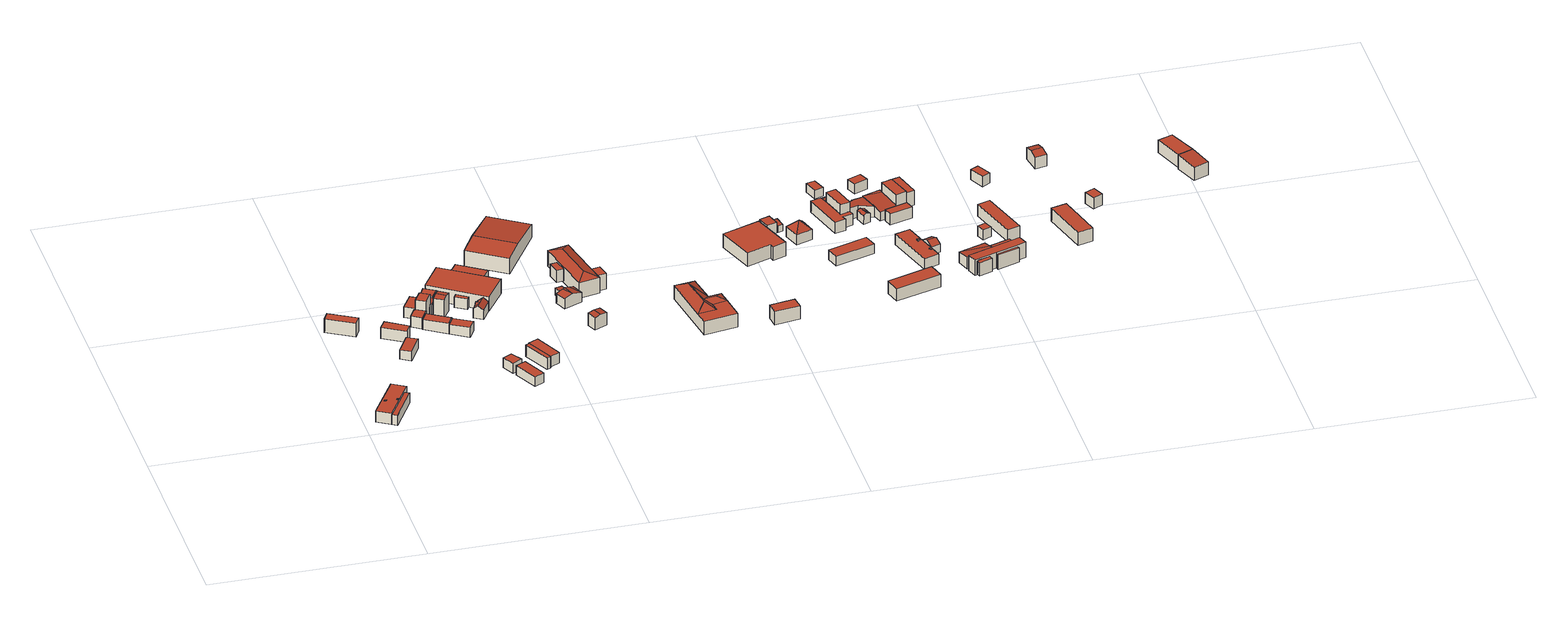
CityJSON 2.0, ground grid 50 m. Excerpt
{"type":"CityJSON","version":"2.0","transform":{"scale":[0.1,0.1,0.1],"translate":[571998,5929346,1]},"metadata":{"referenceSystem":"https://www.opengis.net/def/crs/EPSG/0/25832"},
"CityObjects":{
"building1":{"type":"Building","attributes":{"Grundfläche 2D":"42.370699","Grundhöhe NN":"2.776"},"children":["building1-1","building1-2"],"geometry":[{"type":"Solid","lod":"3","boundaries":[[[[0,1,2,3]],[[0,3,4,5]],[[1,0,5,6]],[[2,1,6,7]],[[3,2,7,4]],[[6,5,4,7]]]],"semantics":{"surfaces":[{"type":"RoofSurface"},{"type":"WallSurface"},{"type":"GroundSurface"}],"values":[[0,1,1,1,1,2]]}}]},
"building1-1":{"type":"BuildingInstallation","parents":["building1"],"geometry":[{"type":"MultiSurface","lod":"3","boundaries":[[[8,9,10,11]],[[10,9,12,13]],[[13,14,11,10]],[[8,11,14,15]],[[15,12,9,8]]],"semantics":{"surfaces":[{"type":"RoofSurface"},{"type":"WallSurface"}],"values":[0,1,1,1,1]}}]},
"building1-2":{"type":"BuildingInstallation","parents":["building1"],"geometry":[{"type":"MultiSurface","lod":"3","boundaries":[[[16,17,18,19]],[[16,19,20,21]],[[17,16,21,22]],[[18,17,22,23]],[[19,18,23,20]]],"semantics":{"surfaces":[{"type":"RoofSurface"},{"type":"WallSurface"}],"values":[0,1,1,1,1]}}]},
"building2":{"type":"Building","attributes":{"Grundfläche 2D":"12.243350","Grundhöhe NN":"2.764"},"geometry":[{"type":"Solid","lod":"3","boundaries":[[[[24,25,26,27]],[[25,24,7,28]],[[26,25,28,29]],[[27,26,29,30]],[[24,27,30,7]],[[28,7,30,29]]]],"semantics":{"surfaces":[{"type":"RoofSurface"},{"type":"WallSurface"},{"type":"GroundSurface"}],"values":[[0,1,1,1,1,2]]}}]},
"building3":{"type":"Building","attributes":{"Grundfläche 2D":"17.390826","Grundhöhe NN":"3.156"},"geometry":[{"type":"Solid","lod":"3","boundaries":[[[[31,32,33,34]],[[35,36,34,33]],[[36,37,31,34]],[[37,38,32,31]],[[38,35,33,32]],[[38,37,36,35]]]],"semantics":{"surfaces":[{"type":"RoofSurface"},{"type":"WallSurface"},{"type":"GroundSurface"}],"values":[[0,1,1,1,1,2]]}}]},
"building4":{"type":"Building","attributes":{"Grundfläche 2D":"14.641700","Grundhöhe NN":"2.931"},"geometry":[{"type":"Solid","lod":"3","boundaries":[[[[39,40,41,42]],[[43,44,42,41]],[[44,45,39,42]],[[45,46,40,39]],[[46,43,41,40]],[[46,45,44,43]]]],"semantics":{"surfaces":[{"type":"RoofSurface"},{"type":"WallSurface"},{"type":"GroundSurface"}],"values":[[0,1,1,1,1,2]]}}]},
"building5":{"type":"Building","attributes":{"Grundfläche 2D":"14.449845","Grundhöhe NN":"3.068"},"geometry":[{"type":"Solid","lod":"3","boundaries":[[[[47,48,49,50]],[[51,52,50,49]],[[52,53,47,50]],[[53,54,48,47]],[[54,51,49,48]],[[54,53,52,51]]]],"semantics":{"surfaces":[{"type":"RoofSurface"},{"type":"WallSurface"},{"type":"GroundSurface"}],"values":[[0,1,1,1,1,2]]}}]},
"building6":{"type":"Building","attributes":{"Grundfläche 2D":"7.882554","Grundhöhe NN":"3.251"},"geometry":[{"type":"Solid","lod":"3","boundaries":[[[[55,56,57,58,59]],[[55,59,60,61]],[[56,55,61,62]],[[57,56,62,63]],[[59,58,57,63,64,60]],[[64,63,62,61,60]]]],"semantics":{"surfaces":[{"type":"RoofSurface"},{"type":"WallSurface"},{"type":"GroundSurface"}],"values":[[0,1,1,1,1,2]]}}]},
"building7":{"type":"Building","attributes":{"Grundfläche 2D":"11.281673","Grundhöhe NN":"3.428"},"geometry":[{"type":"Solid","lod":"3","boundaries":[[[[65,66,67,68]],[[66,65,69,70]],[[67,66,70,71]],[[68,67,71,72]],[[65,68,72,69]],[[70,69,72,71]]]],"semantics":{"surfaces":[{"type":"RoofSurface"},{"type":"WallSurface"},{"type":"GroundSurface"}],"values":[[0,1,1,1,1,2]]}}]},
"building8":{"type":"Building","attributes":{"Grundfläche 2D":"7.324605","Grundhöhe NN":"3.276"},"geometry":[{"type":"Solid","lod":"3","boundaries":[[[[73,74,75,76,77]],[[78,79,75,74]],[[79,80,76,75]],[[80,60,77,76]],[[77,60,81,78,74,73]],[[80,79,78,81,60]]]],"semantics":{"surfaces":[{"type":"RoofSurface"},{"type":"WallSurface"},{"type":"GroundSurface"}],"values":[[0,1,1,1,1,2]]}}]},
"building9":{"type":"Building","attributes":{"Grundfläche 2D":"14.858351","Grundhöhe NN":"2.990"},"geometry":[{"type":"Solid","lod":"3","boundaries":[[[[82,83,84,85,86]],[[87,88,85,84]],[[88,89,86,85]],[[89,90,82,86]],[[90,91,83,82]],[[91,87,84,83]],[[87,91,90,89,88]]]],"semantics":{"surfaces":[{"type":"RoofSurface"},{"type":"WallSurface"},{"type":"GroundSurface"}],"values":[[0,1,1,1,1,1,2]]}}]},
"building10":{"type":"Building","attributes":{"Grundfläche 2D":"7.915054","Grundhöhe NN":"3.253"},"geometry":[{"type":"Solid","lod":"3","boundaries":[[[[92,93,94,95,96,97,98,99,100]],[[79,78,95,94]],[[101,79,94,93]],[[78,81,96,95]],[[81,102,97,96]],[[102,103,98,97]],[[103,104,99,98]],[[104,105,100,99]],[[105,106,92,100]],[[106,101,93,92]],[[106,105,104,103,102,81,78,79,101]]]],"semantics":{"surfaces":[{"type":"RoofSurface"},{"type":"WallSurface"},{"type":"GroundSurface"}],"values":[[0,1,1,1,1,1,1,1,1,1,2]]}}]},
"building11":{"type":"Building","attributes":{"Grundfläche 2D":"7.125049","Grundhöhe NN":"3.288"},"geometry":[{"type":"Solid","lod":"3","boundaries":[[[[107,108,109,110,111]],[[112,113,108,107]],[[113,105,104,110,109,108]],[[104,114,111,110]],[[114,112,107,111]],[[104,105,113,112,114]]]],"semantics":{"surfaces":[{"type":"RoofSurface"},{"type":"WallSurface"},{"type":"GroundSurface"}],"values":[[0,1,1,1,1,2]]}}]},
"building12":{"type":"Building","attributes":{"Grundfläche 2D":"12.733472","Grundhöhe NN":"2.924"},"geometry":[{"type":"Solid","lod":"3","boundaries":[[[[115,116,117,118]],[[116,115,119,120]],[[117,116,120,121]],[[118,117,121,122]],[[115,118,122,119]],[[120,119,122,121]]]],"semantics":{"surfaces":[{"type":"RoofSurface"},{"type":"WallSurface"},{"type":"GroundSurface"}],"values":[[0,1,1,1,1,2]]}}]},
"building13":{"type":"Building","attributes":{"Grundfläche 2D":"7.878039","Grundhöhe NN":"3.118"},"geometry":[{"type":"Solid","lod":"3","boundaries":[[[[123,124,125,126]],[[127,123,126,128]],[[128,126,125,129,130]],[[127,128,130,131]],[[124,123,127,131,132]],[[125,124,132,129]],[[130,129,132,131]]]],"semantics":{"surfaces":[{"type":"RoofSurface"},{"type":"WallSurface"},{"type":"GroundSurface"}],"values":[[0,0,1,1,1,1,2]]}}]},
"building14":{"type":"Building","attributes":{"Grundfläche 2D":"8.026345","Grundhöhe NN":"2.703"},"geometry":[{"type":"Solid","lod":"3","boundaries":[[[[133,134,135,136]],[[137,138,136,135]],[[138,139,133,136]],[[139,140,134,133]],[[140,137,135,134]],[[140,139,138,137]]]],"semantics":{"surfaces":[{"type":"RoofSurface"},{"type":"WallSurface"},{"type":"GroundSurface"}],"values":[[0,1,1,1,1,2]]}}]},
"building15":{"type":"Building","attributes":{"Grundfläche 2D":"15.359564","Grundhöhe NN":"2.659"},"geometry":[{"type":"Solid","lod":"3","boundaries":[[[[141,142,143,144]],[[145,146,144,143]],[[146,147,141,144]],[[147,148,142,141]],[[148,145,143,142]],[[148,147,146,145]]]],"semantics":{"surfaces":[{"type":"RoofSurface"},{"type":"WallSurface"},{"type":"GroundSurface"}],"values":[[0,1,1,1,1,2]]}}]},
"building16":{"type":"Building","attributes":{"Grundfläche 2D":"3.060930","Grundhöhe NN":"2.913"},"geometry":[{"type":"Solid","lod":"3","boundaries":[[[[149,150,151,152]],[[153,154,152,151]],[[154,155,149,152]],[[155,156,150,149]],[[156,153,151,150]],[[156,155,154,153]]]],"semantics":{"surfaces":[{"type":"RoofSurface"},{"type":"WallSurface"},{"type":"GroundSurface"}],"values":[[0,1,1,1,1,2]]}}]},
"building17":{"type":"Building","attributes":{"Grundfläche 2D":"8.523815","Grundhöhe NN":"2.966"},"geometry":[{"type":"Solid","lod":"3","boundaries":[[[[157,158,159,160]],[[161,162,163]],[[157,160,164,162,161,165,166]],[[161,163,165]],[[164,160,159,167,168]],[[166,165,163,162,164,168,169]],[[158,157,166,169,170]],[[159,158,170,167]],[[169,168,167,170]]]],"semantics":{"surfaces":[{"type":"RoofSurface"},{"type":"WallSurface"},{"type":"GroundSurface"}],"values":[[0,0,0,0,1,1,1,1,2]]}}]},
"building18":{"type":"Building","attributes":{"Grundfläche 2D":"112.535384","Grundhöhe NN":"2.941"},"geometry":[{"type":"Solid","lod":"3","boundaries":[[[[171,172,173,174]],[[172,171,175,176]],[[173,172,176,177]],[[174,173,177,178]],[[171,174,178,175]],[[176,175,178,177]]]],"semantics":{"surfaces":[{"type":"RoofSurface"},{"type":"WallSurface"},{"type":"GroundSurface"}],"values":[[0,1,1,1,1,2]]}}]},
"building19":{"type":"Building","attributes":{"Grundfläche 2D":"6.959760","Grundhöhe NN":"2.411"},"geometry":[{"type":"Solid","lod":"3","boundaries":[[[[179,180,181,182]],[[183,184,182,181]],[[184,185,179,182]],[[185,186,180,179]],[[186,183,181,180]],[[186,185,184,183]]]],"semantics":{"surfaces":[{"type":"RoofSurface"},{"type":"WallSurface"},{"type":"GroundSurface"}],"values":[[0,1,1,1,1,2]]}}]},
"building20":{"type":"Building","attributes":{"Grundfläche 2D":"18.110684","Grundhöhe NN":"2.713"},"geometry":[{"type":"Solid","lod":"3","boundaries":[[[[181,187,188,189,182]],[[190,191,187,181]],[[191,192,188,187]],[[192,193,189,188]],[[193,194,190,181,182,189]],[[194,193,192,191,190]]]],"semantics":{"surfaces":[{"type":"RoofSurface"},{"type":"WallSurface"},{"type":"GroundSurface"}],"values":[[0,1,1,1,1,2]]}}]},
"building21":{"type":"Building","attributes":{"Grundfläche 2D":"19.561456","Grundhöhe NN":"3.002"},"geometry":[{"type":"Solid","lod":"3","boundaries":[[[[195,196,197,198]],[[199,200,198,197]],[[200,201,195,198]],[[201,202,196,195]],[[202,199,197,196]],[[202,201,200,199]]]],"semantics":{"surfaces":[{"type":"RoofSurface"},{"type":"WallSurface"},{"type":"GroundSurface"}],"values":[[0,1,1,1,1,2]]}}]},
"building22":{"type":"Building","attributes":{"Grundfläche 2D":"164.345167","Grundhöhe NN":"2.894"},"geometry":[{"type":"Solid","lod":"3","boundaries":[[[[203,204,205,206]],[[204,207,208,205]],[[207,204,203,209,210]],[[208,207,210,211]],[[206,205,208,211,212]],[[203,206,212,209]],[[210,209,212,211]]]],"semantics":{"surfaces":[{"type":"RoofSurface"},{"type":"WallSurface"},{"type":"GroundSurface"}],"values":[[0,0,1,1,1,1,2]]}}]},
"building23":{"type":"Building","attributes":{"Grundfläche 2D":"13.904096","Grundhöhe NN":"2.886"},"geometry":[{"type":"Solid","lod":"3","boundaries":[[[[213,214,215]],[[216,213,215,217]],[[216,217,218]],[[219,216,218,220]],[[220,218,217,215,214,221,222]],[[219,220,222,223]],[[213,216,219,223,224]],[[214,213,224,221]],[[222,221,224,223]]]],"semantics":{"surfaces":[{"type":"RoofSurface"},{"type":"WallSurface"},{"type":"GroundSurface"}],"values":[[0,0,0,0,1,1,1,1,2]]}}]},
"building24":{"type":"Building","attributes":{"Grundfläche 2D":"5.408926","Grundhöhe NN":"2.832"},"geometry":[{"type":"Solid","lod":"3","boundaries":[[[[225,226,227,228]],[[226,225,229,230]],[[227,226,230,231]],[[228,227,231,232]],[[225,228,232,229]],[[230,229,232,231]]]],"semantics":{"surfaces":[{"type":"RoofSurface"},{"type":"WallSurface"},{"type":"GroundSurface"}],"values":[[0,1,1,1,1,2]]}}]},
"building25":{"type":"Building","attributes":{"Grundfläche 2D":"8.149843","Grundhöhe NN":"2.673"},"geometry":[{"type":"Solid","lod":"3","boundaries":[[[[233,234,235,236]],[[237,233,236,238]],[[238,236,235,239,240]],[[237,238,240,241]],[[234,233,237,241,242]],[[235,234,242,239]],[[240,239,242,241]]]],"semantics":{"surfaces":[{"type":"RoofSurface"},{"type":"WallSurface"},{"type":"GroundSurface"}],"values":[[0,0,1,1,1,1,2]]}}]},
"building26":{"type":"Building","attributes":{"Grundfläche 2D":"4.984708","Grundhöhe NN":"2.892"},"geometry":[{"type":"Solid","lod":"3","boundaries":[[[[243,244,245,246]],[[247,248,246,245]],[[248,249,243,246]],[[249,250,244,243]],[[250,247,245,244]],[[250,249,248,247]]]],"semantics":{"surfaces":[{"type":"RoofSurface"},{"type":"WallSurface"},{"type":"GroundSurface"}],"values":[[0,1,1,1,1,2]]}}]},
"building27":{"type":"Building","attributes":{"Grundfläche 2D":"74.911604","Grundhöhe NN":"2.537"},"geometry":[{"type":"Solid","lod":"3","boundaries":[[[[251,252,253]],[[251,254,255,256,252]],[[257,256,255]],[[258,253,252,256,257]],[[251,253,259,260]],[[255,254,251,260,261]],[[257,255,261,262]],[[253,258,257,262,259]],[[261,260,259,262]]]],"semantics":{"surfaces":[{"type":"RoofSurface"},{"type":"WallSurface"},{"type":"GroundSurface"}],"values":[[0,0,0,0,1,1,1,1,2]]}}]},
"building28":{"type":"Building","attributes":{"Grundfläche 2D":"7.303911","Grundhöhe NN":"1.980"},"geometry":[{"type":"Solid","lod":"3","boundaries":[[[[263,264,265,266]],[[267,268,266,265]],[[268,269,263,266]],[[269,270,264,263]],[[270,267,265,264]],[[270,269,268,267]]]],"semantics":{"surfaces":[{"type":"RoofSurface"},{"type":"WallSurface"},{"type":"GroundSurface"}],"values":[[0,1,1,1,1,2]]}}]},
"building29":{"type":"Building","attributes":{"Grundfläche 2D":"107.651094","Grundhöhe NN":"1.996"},"geometry":[{"type":"Solid","lod":"3","boundaries":[[[[271,272,273,274,275,276]],[[277,278,274]],[[275,274,278,279]],[[280,279,278,277]],[[281,282,280]],[[282,279,280]],[[283,282,281]],[[282,283,271,284]],[[282,284,276,275,279]],[[284,271,276]],[[277,274,273,285,286]],[[280,277,286,287]],[[281,280,287,288]],[[283,281,288,289]],[[272,271,283,289,290]],[[273,272,290,285]],[[290,289,288,287,286,285]]]],"semantics":{"surfaces":[{"type":"RoofSurface"},{"type":"WallSurface"},{"type":"GroundSurface"}],"values":[[0,0,0,0,0,0,0,0,0,0,1,1,1,1,1,1,2]]}}]},
"building30":{"type":"Building","attributes":{"Grundfläche 2D":"18.018660","Grundhöhe NN":"1.559"},"geometry":[{"type":"Solid","lod":"3","boundaries":[[[[291,292,293,294]],[[295,296,294,293]],[[296,297,291,294]],[[297,298,292,291]],[[298,295,293,292]],[[298,297,296,295]]]],"semantics":{"surfaces":[{"type":"RoofSurface"},{"type":"WallSurface"},{"type":"GroundSurface"}],"values":[[0,1,1,1,1,2]]}}]},
"building31":{"type":"Building","attributes":{"Grundfläche 2D":"90.493242","Grundhöhe NN":"2.329"},"geometry":[{"type":"Solid","lod":"3","boundaries":[[[[299,300,301,302,303,304]],[[305,306,303,302]],[[306,307,304,303]],[[307,308,299,304]],[[308,309,300,299]],[[309,310,301,300]],[[310,305,302,301]],[[305,310,309,308,307,306]]]],"semantics":{"surfaces":[{"type":"RoofSurface"},{"type":"WallSurface"},{"type":"GroundSurface"}],"values":[[0,1,1,1,1,1,1,2]]}}]},
"building32":{"type":"Building","attributes":{"Grundfläche 2D":"7.198607","Grundhöhe NN":"2.495"},"geometry":[{"type":"Solid","lod":"3","boundaries":[[[[311,312,313,314]],[[315,316,314,313]],[[316,317,311,314]],[[317,318,312,311]],[[318,315,313,312]],[[318,317,316,315]]]],"semantics":{"surfaces":[{"type":"RoofSurface"},{"type":"WallSurface"},{"type":"GroundSurface"}],"values":[[0,1,1,1,1,2]]}}]},
"building33":{"type":"Building","attributes":{"Grundfläche 2D":"2.536590","Grundhöhe NN":"2.533"},"geometry":[{"type":"Solid","lod":"3","boundaries":[[[[319,320,321,322]],[[323,324,322,321]],[[324,325,319,322]],[[325,326,320,319]],[[326,323,321,320]],[[326,325,324,323]]]],"semantics":{"surfaces":[{"type":"RoofSurface"},{"type":"WallSurface"},{"type":"GroundSurface"}],"values":[[0,1,1,1,1,2]]}}]},
"building34":{"type":"Building","attributes":{"Grundfläche 2D":"16.911135","Grundhöhe NN":"2.404"},"geometry":[{"type":"Solid","lod":"3","boundaries":[[[[327,328,329]],[[327,330,328]],[[327,329,331]],[[327,331,330]],[[332,333,329,328]],[[333,334,331,329]],[[334,335,330,331]],[[335,332,328,330]],[[335,334,333,332]]]],"semantics":{"surfaces":[{"type":"RoofSurface"},{"type":"WallSurface"},{"type":"GroundSurface"}],"values":[[0,0,0,0,1,1,1,1,2]]}}]},
"building35":{"type":"Building","attributes":{"Grundfläche 2D":"30.545944","Grundhöhe NN":"2.299"},"geometry":[{"type":"Solid","lod":"3","boundaries":[[[[336,337,338,339]],[[340,341,339,338]],[[341,342,336,339]],[[342,343,337,336]],[[343,340,338,337]],[[343,342,341,340]]]],"semantics":{"surfaces":[{"type":"RoofSurface"},{"type":"WallSurface"},{"type":"GroundSurface"}],"values":[[0,1,1,1,1,2]]}}]},
"building36":{"type":"Building","attributes":{"Grundfläche 2D":"29.846525","Grundhöhe NN":"2.508"},"geometry":[{"type":"Solid","lod":"3","boundaries":[[[[344,345,346,347,348,349,350,351,352]],[[353,354,349,348]],[[354,355,350,349]],[[355,356,351,350]],[[356,357,352,351]],[[357,358,344,352]],[[358,359,345,344]],[[359,360,346,345]],[[360,361,347,346]],[[361,353,348,347]],[[361,360,359,358,357,356,355,354,353]]]],"semantics":{"surfaces":[{"type":"RoofSurface"},{"type":"WallSurface"},{"type":"GroundSurface"}],"values":[[0,1,1,1,1,1,1,1,1,1,2]]}}]},
"building37":{"type":"Building","attributes":{"Grundfläche 2D":"41.357630","Grundhöhe NN":"1.713"},"geometry":[{"type":"Solid","lod":"3","boundaries":[[[[362,363,364,365]],[[366,367,365,364]],[[367,368,362,365]],[[368,369,363,362]],[[369,366,364,363]],[[369,368,367,366]]]],"semantics":{"surfaces":[{"type":"RoofSurface"},{"type":"WallSurface"},{"type":"GroundSurface"}],"values":[[0,1,1,1,1,2]]}}]},
"building38":{"type":"Building","attributes":{"Grundfläche 2D":"6.097358","Grundhöhe NN":"2.625"},"geometry":[{"type":"Solid","lod":"3","boundaries":[[[[370,371,372]],[[371,373,372]],[[374,375,371,370]],[[376,377,370,372]],[[377,378,374,370]],[[378,379,375,374]],[[379,380,381,373,371,375]],[[381,376,372,373]],[[379,378,377,376,381,380]]]],"semantics":{"surfaces":[{"type":"RoofSurface"},{"type":"WallSurface"},{"type":"GroundSurface"}],"values":[[0,0,0,1,1,1,1,1,2]]}}]},
"building39":{"type":"Building","attributes":{"Grundfläche 2D":"14.334170","Grundhöhe NN":"2.525"},"geometry":[{"type":"Solid","lod":"3","boundaries":[[[[382,383,384,385,386,387]],[[355,383,382,387,388,389]],[[390,385,384,383,355,354]],[[386,385,390,353]],[[387,386,353,388]],[[353,390,354,355,389,388]]]],"semantics":{"surfaces":[{"type":"RoofSurface"},{"type":"WallSurface"},{"type":"GroundSurface"}],"values":[[0,1,1,1,1,2]]}}]},
"building40":{"type":"Building","attributes":{"Grundfläche 2D":"7.567045","Grundhöhe NN":"2.729"},"geometry":[{"type":"Solid","lod":"3","boundaries":[[[[391,392,393,394]],[[395,396,394,393]],[[396,397,391,394]],[[397,398,392,391]],[[398,395,393,392]],[[398,397,396,395]]]],"semantics":{"surfaces":[{"type":"RoofSurface"},{"type":"WallSurface"},{"type":"GroundSurface"}],"values":[[0,1,1,1,1,2]]}}]},
"building41":{"type":"Building","attributes":{"Grundfläche 2D":"4.347528","Grundhöhe NN":"2.562"},"geometry":[{"type":"Solid","lod":"3","boundaries":[[[[399,400,401]],[[402,403,401,404]],[[399,401,403]],[[404,401,400,405,406]],[[402,404,406,407]],[[399,403,402,407,408]],[[400,399,408,405]],[[406,405,408,407]]]],"semantics":{"surfaces":[{"type":"RoofSurface"},{"type":"WallSurface"},{"type":"GroundSurface"}],"values":[[0,0,0,1,1,1,1,2]]}}]},
"building42":{"type":"Building","attributes":{"Grundfläche 2D":"17.460075","Grundhöhe NN":"2.338"},"geometry":[{"type":"Solid","lod":"3","boundaries":[[[[409,410,411,412,413,414,415]],[[416,417,412,411]],[[417,418,413,412]],[[418,419,414,413]],[[419,420,415,414]],[[420,421,409,415]],[[422,416,411,410]],[[421,422,410,409]],[[418,417,416,422,421,420,419]]]],"semantics":{"surfaces":[{"type":"RoofSurface"},{"type":"WallSurface"},{"type":"GroundSurface"}],"values":[[0,1,1,1,1,1,1,1,2]]}}]},
"building43":{"type":"Building","attributes":{"Grundfläche 2D":"43.869210","Grundhöhe NN":"2.327"},"children":["building43-1","building43-2"],"geometry":[{"type":"Solid","lod":"3","boundaries":[[[[423,424,425,426]],[[426,425,427,428]],[[423,426,428,429]],[[424,423,429,430]],[[425,424,430,427]],[[430,429,428,427]]]],"semantics":{"surfaces":[{"type":"RoofSurface"},{"type":"WallSurface"},{"type":"GroundSurface"}],"values":[[0,1,1,1,1,2]]}}]},
"building43-1":{"type":"BuildingInstallation","parents":["building43"],"geometry":[{"type":"MultiSurface","lod":"3","boundaries":[[[431,432,433,434]],[[434,433,435,436]],[[431,434,436,437]],[[432,431,437,438]],[[433,432,438,435]]],"semantics":{"surfaces":[{"type":"RoofSurface"},{"type":"WallSurface"}],"values":[0,1,1,1,1]}}]},
"building43-2":{"type":"BuildingInstallation","parents":["building43"],"geometry":[{"type":"MultiSurface","lod":"3","boundaries":[[[439,440,441,442]],[[443,444,442,441]],[[439,442,444,445]],[[440,439,445,446]],[[446,443,441,440]]],"semantics":{"surfaces":[{"type":"RoofSurface"},{"type":"WallSurface"}],"values":[0,1,1,1,1]}}]},
"building44":{"type":"Building","attributes":{"Grundfläche 2D":"30.544514","Grundhöhe NN":"2.592"},"geometry":[{"type":"Solid","lod":"3","boundaries":[[[[447,448,449]],[[450,451,448,447,452,453]],[[451,450,454]],[[449,448,451,455,456,457]],[[451,454,458,455]],[[447,449,457,459]],[[453,452,447,459,460]],[[454,450,453,460,458]],[[455,458,460,459,457,456]]]],"semantics":{"surfaces":[{"type":"RoofSurface"},{"type":"WallSurface"},{"type":"GroundSurface"}],"values":[[0,0,0,1,1,1,1,1,2]]}}]},
"building45":{"type":"Building","attributes":{"Grundfläche 2D":"8.292142","Grundhöhe NN":"2.688"},"geometry":[{"type":"Solid","lod":"3","boundaries":[[[[461,462,463,464]],[[465,466,464,463]],[[466,467,461,464]],[[467,468,462,461]],[[468,465,463,462]],[[468,467,466,465]]]],"semantics":{"surfaces":[{"type":"RoofSurface"},{"type":"WallSurface"},{"type":"GroundSurface"}],"values":[[0,1,1,1,1,2]]}}]},
"building46":{"type":"Building","attributes":{"Grundfläche 2D":"7.761568","Grundhöhe NN":"2.457"},"geometry":[{"type":"Solid","lod":"3","boundaries":[[[[469,470,471,472]],[[473,470,469,474]],[[472,471,475,476]],[[474,469,472,476,477]],[[473,474,477,478]],[[475,471,470,473,478]],[[477,476,475,478]]]],"semantics":{"surfaces":[{"type":"RoofSurface"},{"type":"WallSurface"},{"type":"GroundSurface"}],"values":[[0,0,1,1,1,1,2]]}}]},
"building47":{"type":"Building","attributes":{"Grundfläche 2D":"12.588599","Grundhöhe NN":"2.518"},"geometry":[{"type":"Solid","lod":"3","boundaries":[[[[479,480,481,482]],[[480,479,483,484]],[[481,480,484,485]],[[482,481,485,486]],[[479,482,486,483]],[[484,483,486,485]]]],"semantics":{"surfaces":[{"type":"RoofSurface"},{"type":"WallSurface"},{"type":"GroundSurface"}],"values":[[0,1,1,1,1,2]]}}]},
"building48":{"type":"Building","attributes":{"Grundfläche 2D":"15.144367","Grundhöhe NN":"2.581"},"geometry":[{"type":"Solid","lod":"3","boundaries":[[[[487,488,489,490]],[[488,487,491,456]],[[489,488,456,455]],[[490,489,455,492]],[[487,490,492,491]],[[456,491,492,455]]]],"semantics":{"surfaces":[{"type":"RoofSurface"},{"type":"WallSurface"},{"type":"GroundSurface"}],"values":[[0,1,1,1,1,2]]}}]},
"building49":{"type":"Building","attributes":{"Grundfläche 2D":"15.869183","Grundhöhe NN":"2.593"},"geometry":[{"type":"Solid","lod":"3","boundaries":[[[[493,494,495,496]],[[497,498,496,495]],[[498,499,493,496]],[[499,500,494,493]],[[500,497,495,494]],[[500,499,498,497]]]],"semantics":{"surfaces":[{"type":"RoofSurface"},{"type":"WallSurface"},{"type":"GroundSurface"}],"values":[[0,1,1,1,1,2]]}}]},
"building50":{"type":"Building","attributes":{"Grundfläche 2D":"3.329979","Grundhöhe NN":"2.015"},"geometry":[{"type":"Solid","lod":"3","boundaries":[[[[501,502,503,504]],[[505,506,504,503]],[[506,507,501,504]],[[507,508,502,501]],[[508,505,503,502]],[[508,507,506,505]]]],"semantics":{"surfaces":[{"type":"RoofSurface"},{"type":"WallSurface"},{"type":"GroundSurface"}],"values":[[0,1,1,1,1,2]]}}]},
"building51":{"type":"Building","attributes":{"Grundfläche 2D":"22.030265","Grundhöhe NN":"2.200"},"geometry":[{"type":"Solid","lod":"3","boundaries":[[[[509,510,511]],[[512,513,509,511,514]],[[512,514,515]],[[511,510,516,517]],[[515,514,511,517,518]],[[512,515,518,519]],[[513,512,519,520]],[[509,513,520,521]],[[510,509,521,516]],[[520,519,518,517,516,521]]]],"semantics":{"surfaces":[{"type":"RoofSurface"},{"type":"WallSurface"},{"type":"GroundSurface"}],"values":[[0,0,0,1,1,1,1,1,1,2]]}}]},
"building52":{"type":"Building","attributes":{"Grundfläche 2D":"32.924364","Grundhöhe NN":"1.778"},"geometry":[{"type":"Solid","lod":"3","boundaries":[[[[522,523,524,525,526,527]],[[524,523,528,529]],[[525,524,529,530]],[[526,525,530,531]],[[523,522,527,532,533,528]],[[527,526,531,532]],[[533,532,531,530,529,528]]]],"semantics":{"surfaces":[{"type":"RoofSurface"},{"type":"WallSurface"},{"type":"GroundSurface"}],"values":[[0,1,1,1,1,1,2]]}}]},
"building53":{"type":"Building","attributes":{"Grundfläche 2D":"3.435317","Grundhöhe NN":"1.667"},"geometry":[{"type":"Solid","lod":"3","boundaries":[[[[534,535,536,537]],[[538,539,535,534]],[[539,540,536,535]],[[540,541,537,536]],[[541,538,534,537]],[[541,540,539,538]]]],"semantics":{"surfaces":[{"type":"RoofSurface"},{"type":"WallSurface"},{"type":"GroundSurface"}],"values":[[0,1,1,1,1,2]]}}]},
"building54":{"type":"Building","attributes":{"Grundfläche 2D":"6.716099","Grundhöhe NN":"2.344"},"geometry":[{"type":"Solid","lod":"3","boundaries":[[[[542,543,544,545]],[[546,547,545,544]],[[547,548,542,545]],[[548,549,543,542]],[[549,546,544,543]],[[549,548,547,546]]]],"semantics":{"surfaces":[{"type":"RoofSurface"},{"type":"WallSurface"},{"type":"GroundSurface"}],"values":[[0,1,1,1,1,2]]}}]},
"building55":{"type":"Building","attributes":{"Grundfläche 2D":"4.560119","Grundhöhe NN":"2.466"},"geometry":[{"type":"Solid","lod":"3","boundaries":[[[[550,551,552,553]],[[554,555,553,552]],[[555,556,550,553]],[[556,557,551,550]],[[557,554,552,551]],[[557,556,555,554]]]],"semantics":{"surfaces":[{"type":"RoofSurface"},{"type":"WallSurface"},{"type":"GroundSurface"}],"values":[[0,1,1,1,1,2]]}}]},
"building56":{"type":"Building","attributes":{"Grundfläche 2D":"37.764576","Grundhöhe NN":"2.484"},"geometry":[{"type":"Solid","lod":"3","boundaries":[[[[558,559,560,561]],[[562,563,561,560]],[[563,564,558,561]],[[564,565,559,558]],[[565,562,560,559]],[[565,564,563,562]]]],"semantics":{"surfaces":[{"type":"RoofSurface"},{"type":"WallSurface"},{"type":"GroundSurface"}],"values":[[0,1,1,1,1,2]]}}]},
"building57":{"type":"Building","attributes":{"Grundfläche 2D":"8.634241","Grundhöhe NN":"2.663"},"geometry":[{"type":"Solid","lod":"3","boundaries":[[[[566,567,568,569]],[[570,571,569,568]],[[571,572,566,569]],[[572,573,567,566]],[[573,570,568,567]],[[573,572,571,570]]]],"semantics":{"surfaces":[{"type":"RoofSurface"},{"type":"WallSurface"},{"type":"GroundSurface"}],"values":[[0,1,1,1,1,2]]}}]},
"building58":{"type":"Building","attributes":{"Grundfläche 2D":"42.506708","Grundhöhe NN":"1.747"},"geometry":[{"type":"Solid","lod":"3","boundaries":[[[[574,575,576,577]],[[578,579,577,576]],[[579,580,574,577]],[[580,581,575,574]],[[581,578,576,575]],[[581,580,579,578]]]],"semantics":{"surfaces":[{"type":"RoofSurface"},{"type":"WallSurface"},{"type":"GroundSurface"}],"values":[[0,1,1,1,1,2]]}}]},
"building59":{"type":"Building","attributes":{"Grundfläche 2D":"11.998023","Grundhöhe NN":"2.755"},"geometry":[{"type":"Solid","lod":"3","boundaries":[[[[582,583,584,585]],[[586,583,582,587]],[[585,584,588,589]],[[587,582,585,589,590]],[[586,587,590,591]],[[588,584,583,586,591]],[[590,589,588,591]]]],"semantics":{"surfaces":[{"type":"RoofSurface"},{"type":"WallSurface"},{"type":"GroundSurface"}],"values":[[0,0,1,1,1,1,2]]}}]},
"building60":{"type":"Building","attributes":{"Grundfläche 2D":"7.423569","Grundhöhe NN":"2.618"},"geometry":[{"type":"Solid","lod":"3","boundaries":[[[[592,593,594,595]],[[596,597,595,594]],[[597,598,592,595]],[[598,599,593,592]],[[599,596,594,593]],[[599,598,597,596]]]],"semantics":{"surfaces":[{"type":"RoofSurface"},{"type":"WallSurface"},{"type":"GroundSurface"}],"values":[[0,1,1,1,1,2]]}}]},
"building61":{"type":"Building","attributes":{"Grundfläche 2D":"28.815097","Grundhöhe NN":"2.845"},"geometry":[{"type":"Solid","lod":"3","boundaries":[[[[600,601,602,603]],[[604,605,603,602]],[[605,606,600,603]],[[606,607,601,600]],[[607,604,602,601]],[[607,606,605,604]]]],"semantics":{"surfaces":[{"type":"RoofSurface"},{"type":"WallSurface"},{"type":"GroundSurface"}],"values":[[0,1,1,1,1,2]]}}]},
"building62":{"type":"Building","attributes":{"Grundfläche 2D":"22.570829","Grundhöhe NN":"2.550"},"geometry":[{"type":"Solid","lod":"3","boundaries":[[[[603,602,608,609]],[[610,611,602,603]],[[611,612,608,602]],[[612,613,609,608]],[[613,610,603,609]],[[611,610,613,612]]]],"semantics":{"surfaces":[{"type":"RoofSurface"},{"type":"WallSurface"},{"type":"GroundSurface"}],"values":[[0,1,1,1,1,2]]}}]}
},
"vertices":[
[83,130,46],[22,31,46],[54,12,46],[114,111,46],[114,111,18],[83,130,18],[22,31,18],[54,12,18],
[57,67,47],[53,69,47],[51,66,47],[55,64,47],[53,69,46],[51,66,46],[55,64,46],[57,67,46],
[81,68,47],[79,64,47],[82,62,47],[84,66,47],[84,66,46],[81,68,46],[79,64,46],[82,62,46],
[54,12,44],[65,5,44],[114,86,44],[103,93,44],[65,5,18],[114,86,18],[103,93,18],
[17,428,56],[6,407,56],[68,372,56],[80,393,56],[68,372,22],[80,393,22],[17,428,22],[6,407,22],
[165,310,43],[138,264,43],[162,250,43],[188,297,43],[162,250,19],[188,297,19],[165,310,19],[138,264,19],
[170,323,49],[182,344,49],[132,375,49],[119,354,49],[132,375,21],[119,354,21],[170,323,21],[182,344,21],
[208,404,51],[193,379,51],[216,365,51],[217,366,51],[231,391,51],[231,391,23],[208,404,23],[193,379,23],[216,365,23],[217,366,23],
[233,444,51],[211,457,51],[188,419,51],[210,406,51],[233,444,24],[211,457,24],[188,419,24],[210,406,24],
[246,415,75],[247,417,75],[226,429,75],[210,403,75],[231,391,75],[247,417,23],[226,429,23],[210,403,23],[246,415,23],
[269,336,47],[280,356,47],[229,387,47],[217,366,47],[268,334,47],[229,387,20],[217,366,20],[268,334,20],[269,336,20],[280,356,20],
[233,444,52],[224,430,52],[226,429,52],[247,417,51],[246,415,51],[250,413,51],[264,437,51],[259,439,51],[238,452,52],[224,430,23],[250,413,23],[264,437,23],[259,439,23],[238,452,23],[233,444,23],
[246,475,55],[234,454,55],[238,452,55],[259,439,55],[272,460,55],[246,475,23],[234,454,23],[272,460,23],
[324,334,44],[282,358,44],[269,336,44],[310,311,44],[324,334,19],[282,358,19],[269,336,19],[310,311,19],
[283,412,70],[291,425,67],[270,439,67],[261,425,70],[274,399,67],[253,412,67],[270,439,21],[253,412,21],[274,399,21],[291,425,21],
[370,188,42],[348,176,42],[364,148,42],[386,161,42],[364,148,17],[386,161,17],[370,188,17],[348,176,17],
[396,84,42],[418,95,42],[391,150,42],[368,139,42],[391,150,17],[368,139,17],[396,84,17],[418,95,17],
[307,438,46],[333,422,46],[338,430,46],[313,447,46],[338,430,19],[313,447,19],[307,438,19],[333,422,19],
[346,379,53],[356,372,43],[375,403,43],[365,409,53],[354,395,51],[350,408,43],[345,400,51],[354,415,43],[341,394,43],[336,385,43],[375,403,20],[354,415,20],[336,385,20],[356,372,20],
[420,467,56],[296,550,56],[254,487,56],[377,404,56],[420,467,19],[296,550,19],[254,487,19],[377,404,19],
[409,212,44],[440,149,44],[449,153,44],[418,216,44],[449,153,14],[418,216,14],[409,212,14],[440,149,14],
[471,164,44],[440,229,44],[417,218,44],[449,153,17],[471,164,17],[440,229,17],[417,218,17],[418,216,17],
[390,498,49],[405,519,49],[342,561,49],[327,540,49],[342,561,20],[327,540,20],[390,498,20],[405,519,20],
[459,540,59],[492,591,61],[403,647,61],[371,596,59],[543,671,53],[455,728,53],[459,540,19],[543,671,19],[455,728,19],[371,596,19],
[581,388,44],[570,416,44],[561,412,47],[559,379,51],[548,407,51],[544,405,49],[538,371,44],[527,399,44],[570,416,19],[527,399,19],[538,371,19],[581,388,19],
[544,405,36],[561,412,34],[550,439,34],[533,433,36],[544,405,18],[561,412,18],[550,439,18],[533,433,18],
[586,302,51],[571,295,49],[581,273,49],[596,280,51],[601,309,49],[611,287,49],[581,273,17],[611,287,17],[601,309,17],[571,295,17],
[542,508,50],[549,479,50],[565,482,50],[558,512,50],[565,482,19],[558,512,19],[542,508,19],[549,479,19],
[630,420,55],[599,439,66],[581,410,55],[620,465,55],[598,566,55],[578,537,66],[549,555,55],[565,482,55],[581,410,15],[630,420,15],[598,566,15],[549,555,15],
[644,470,50],[620,465,50],[626,436,50],[651,441,50],[626,436,10],[651,441,10],[644,470,10],[620,465,10],
[803,238,45],[809,203,45],[888,216,45],[879,273,45],[845,266,45],[848,244,45],[874,305,45],[858,283,55],[828,278,55],[843,300,45],[831,370,45],[810,342,59],[783,362,45],[824,261,59],[888,216,10],[874,305,10],[843,300,10],[831,370,10],[783,362,10],[809,203,10],
[966,240,40],[970,211,40],[1030,220,40],[1025,249,40],[1030,220,6],[1025,249,6],[966,240,6],[970,211,6],
[1062,467,48],[1027,565,48],[939,535,48],[971,446,48],[1028,467,48],[1031,456,48],[971,446,13],[1028,467,13],[1031,456,13],[1062,467,13],[1027,565,13],[939,535,13],
[1043,552,42],[1066,559,42],[1057,588,42],[1034,581,42],[1057,588,15],[1034,581,15],[1043,552,15],[1066,559,15],
[1070,561,31],[1081,564,31],[1074,586,34],[1064,583,34],[1074,586,15],[1064,583,15],[1070,561,15],[1081,564,15],
[1109,527,61],[1083,541,40],[1096,501,40],[1122,553,40],[1135,515,40],[1083,541,14],[1096,501,14],[1135,515,14],[1122,553,14],
[1158,398,38],[1251,427,38],[1241,457,38],[1149,428,38],[1241,457,13],[1149,428,13],[1158,398,13],[1251,427,13],
[1189,524,44],[1214,531,44],[1210,541,44],[1235,548,44],[1231,559,44],[1208,554,44],[1191,609,44],[1184,629,44],[1160,622,44],[1231,559,15],[1208,554,15],[1191,609,15],[1184,629,15],[1160,622,15],[1189,524,15],[1214,531,15],[1210,541,15],[1235,548,15],
[1242,271,39],[1252,235,39],[1359,267,39],[1348,303,39],[1359,267,7],[1348,303,7],[1242,271,7],[1252,235,7],
[1206,641,39],[1184,629,39],[1213,616,41],[1191,609,41],[1183,634,39],[1183,633,39],[1213,616,16],[1206,641,16],[1183,634,16],[1183,633,16],[1184,629,16],[1191,609,16],
[1213,616,69],[1191,609,69],[1208,554,69],[1208,552,69],[1231,559,69],[1214,616,69],[1214,616,15],[1213,616,15],[1208,552,15],
[1181,670,38],[1202,677,38],[1191,709,38],[1170,702,38],[1191,709,17],[1170,702,17],[1181,670,17],[1202,677,17],
[1274,548,38],[1267,572,38],[1258,570,42],[1258,543,38],[1266,546,42],[1250,567,38],[1267,572,16],[1250,567,16],[1258,543,16],[1274,548,16],
[1228,570,44],[1255,579,43],[1289,570,41],[1275,613,41],[1247,604,43],[1248,602,43],[1221,594,44],[1289,570,13],[1275,613,13],[1247,604,13],[1248,602,13],[1221,594,13],[1228,570,13],[1255,579,13],
[1341,336,40],[1376,347,40],[1340,461,40],[1305,450,40],[1340,461,13],[1305,450,13],[1341,336,13],[1376,347,13],
[1349,415,43],[1344,414,43],[1346,409,43],[1350,411,43],[1346,409,40],[1350,411,40],[1349,415,40],[1344,414,40],
[1367,370,42],[1366,374,42],[1361,373,42],[1363,369,42],[1361,373,40],[1363,369,40],[1367,370,40],[1366,374,40],
[1275,613,44],[1319,619,44],[1316,627,44],[1307,550,40],[1337,562,40],[1289,570,42],[1296,547,40],[1338,559,40],[1337,562,16],[1319,619,16],[1316,627,16],[1338,559,16],[1275,613,16],[1296,547,16],
[1292,703,42],[1261,690,42],[1271,667,42],[1302,680,42],[1271,667,17],[1302,680,17],[1292,703,17],[1261,690,17],
[1365,403,44],[1386,409,44],[1381,426,36],[1360,420,36],[1391,393,36],[1370,386,36],[1381,426,15],[1360,420,15],[1370,386,15],[1391,393,15],
[1361,564,43],[1308,548,43],[1314,527,43],[1368,543,43],[1361,564,15],[1308,548,15],[1314,527,15],[1368,543,15],
[1343,626,68],[1319,619,68],[1337,562,68],[1361,570,68],[1343,626,16],[1361,570,16],
[1362,584,54],[1385,591,54],[1367,652,54],[1343,645,54],[1367,652,16],[1343,645,16],[1362,584,16],[1385,591,16],
[1452,284,44],[1482,294,44],[1479,304,44],[1449,294,44],[1479,304,10],[1449,294,10],[1452,284,10],[1482,294,10],
[1435,317,43],[1435,315,43],[1497,336,43],[1422,346,39],[1432,316,43],[1492,349,41],[1485,367,39],[1435,315,12],[1497,336,12],[1485,367,12],[1422,346,12],[1432,316,12],[1435,317,12],
[1548,327,47],[1569,335,47],[1561,358,47],[1435,315,47],[1444,292,47],[1497,310,47],[1569,335,8],[1561,358,8],[1435,315,8],[1444,292,8],[1497,310,8],[1548,327,8],
[1548,327,44],[1497,310,44],[1499,304,44],[1550,321,44],[1548,327,7],[1497,310,7],[1499,304,7],[1550,321,7],
[1545,352,42],[1540,365,42],[1492,349,42],[1497,336,42],[1492,349,13],[1497,336,13],[1545,352,13],[1540,365,13],
[1495,417,40],[1515,425,40],[1506,445,40],[1487,436,40],[1506,445,15],[1487,436,15],[1495,417,15],[1515,425,15],
[1545,397,44],[1574,406,45],[1537,524,45],[1508,515,44],[1537,524,15],[1508,515,15],[1545,397,15],[1574,406,15],
[1548,624,43],[1567,634,43],[1549,669,43],[1530,659,43],[1549,669,17],[1530,659,17],[1548,624,17],[1567,634,17],
[1692,354,41],[1728,364,41],[1697,474,41],[1661,465,41],[1697,474,7],[1661,465,7],[1692,354,7],[1728,364,7],
[1673,684,54],[1700,690,54],[1696,712,48],[1669,707,48],[1704,668,48],[1677,663,48],[1696,712,18],[1669,707,18],[1677,663,18],[1704,668,18],
[1759,476,44],[1782,487,44],[1770,514,44],[1747,503,44],[1770,514,16],[1747,503,16],[1759,476,16],[1782,487,16],
[1988,673,50],[1953,660,50],[1980,589,52],[2016,603,52],[1980,589,18],[2016,603,18],[1988,673,18],[1953,660,18],
[2001,534,49],[2037,548,49],[2016,603,15],[1980,589,15],[2001,534,15],[2037,548,15]
]}
